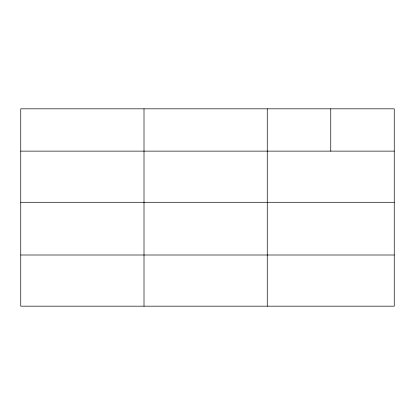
<?xml version="1.0" encoding="UTF-8"?>
<svg xmlns="http://www.w3.org/2000/svg" width="415" height="415" viewBox="0 0 415 415"><rect width="100%" height="100%" fill="white"/><g stroke="black" fill="none" stroke-linecap="round" stroke-linejoin="round"><path stroke-width="0.62" d="M394.25 202.292L394.25 108.823L20.75 108.823L20.75 306.177L394.25 306.177L394.25 202.292L20.75 202.292M20.75 151.122L394.25 151.122M20.75 255.007L394.25 255.007M330.755 108.823L330.755 151.122M267.26 108.823L267.26 306.177M144.005 108.823L144.005 306.177"/></g></svg>
